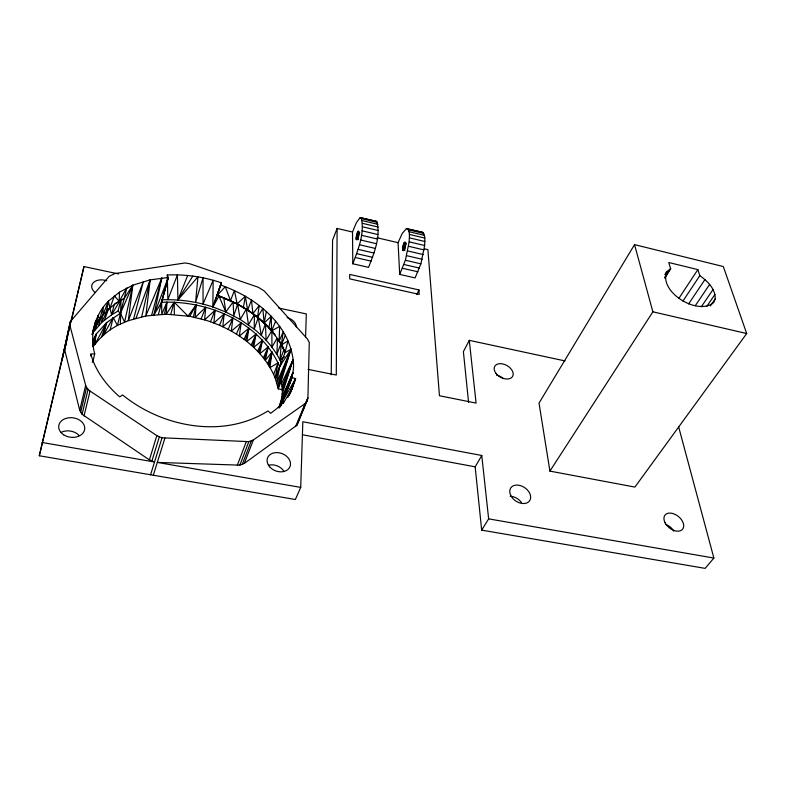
<?xml version="1.0" encoding="UTF-8"?>
<svg xmlns="http://www.w3.org/2000/svg" width="786" height="786" viewBox="0 0 786 786"><rect width="100%" height="100%" fill="white"/><g stroke="black" fill="none" stroke-linecap="round" stroke-linejoin="round"><path stroke-width="1.18" d="M352.511 232.027L356.392 222.625L360.135 217.624L376.671 221.416C381.151 236.478 374.038 253.19 368.546 267.358L352.796 263.782L352.511 232.027L337.115 228.431L336.29 375.05L308.073 369.391M402.54 249.958C402.255 248.14 404.053 239.337 405.753 242.648C406.067 244.466 404.22 253.338 402.54 249.958L404.888 250.508M162.515 299.82C179.532 299.161 196.667 301.657 212.849 306.943L221.406 282.832C204.055 276.898 185.624 274.147 167.28 275.002L168.263 277.517L150.165 279.865L132.805 285.2L120.484 313.231L106.641 322.565L96 334.355L93.072 346.724C100.176 337.106 109.401 329.02 120.356 324.097L121.015 300.154M331.24 374.794L332.576 240.162L337.115 228.431M273.302 332.232C258.663 314.891 238.355 302.777 217.28 295.3L221.406 282.832L220.561 285.013C243.483 293.06 265.177 306.569 279.659 326.406C286.9 336.103 291.449 347.628 293.139 359.585C295.624 376.307 286.232 390.789 280.749 405.851M220.561 285.013L217.28 295.3L237.637 304.202L254.438 314.665L254.192 329.118C265.491 338.373 275.464 349.711 281.467 363.132M282.105 396.979L292.981 372.682L278.942 408.081C281.673 399.583 283.874 390.554 281.044 381.574L291.026 349.22L284.954 352.737L275.208 378.086L278.244 388.883L283.019 389.817M120.356 324.097L128.285 320.708L132.805 285.2L119.443 292.186L119.207 301.392C106.867 308.977 96.423 320.433 92.355 334.551M352.796 263.782C358.161 249.486 365.117 232.911 361.079 217.712M300.714 487.399L157.308 462.414L239.848 465.145L244.289 463.445L296.951 425.216L307.886 398.659L309.281 342.421L307.297 338.854L264.234 291.007L258.378 287.283L189.898 263.791L185.064 262.956L114.795 273.587L109.116 276.377L70.259 321.739L61.573 362.002L39.3 455.762L295.369 499.503L300.714 487.399L302.836 421.748L481.769 455.487L488.646 518.868L481.671 530.137L705.14 568.376L713.875 558.06L678.573 426.621M305.577 337.047L306.324 313.928L278.765 308.073M298.287 421.709L298.316 420.893M277.497 338.697L276.878 354.378L281.201 342.951M356.087 239.16C355.93 237.421 357.659 228.539 359.094 231.713C359.271 233.452 357.502 242.402 356.087 239.16L358.318 239.681M275.709 379.471L279.659 366.531L291.026 349.22L276.81 382.811L279.659 366.531C260.991 323.665 211.68 301.873 166.937 302.168L166.229 314.194L145.803 315.992L128.285 320.708L143.416 281.506L133.669 318.802M424.637 245.497C424.637 241.214 425.845 235.879 422.77 232.371L406.401 228.618L402.216 233.452L398.06 242.678L399.691 274.412L415.106 277.91L420.893 263.831L424.637 245.497L409.152 241.862C409.182 237.588 410.449 232.332 407.512 228.746M284.581 356.795L280.042 359.959L281.113 344.17M205.726 307.238L204.635 319.882C234.424 328.823 263.114 348.522 275.208 378.086L278.077 362.837L269.873 367.642L271.976 352.059L265.295 360.41L268.183 346.891L259.861 353.729L262.465 340.279L253.681 347.402L256.02 334.04L246.814 341.507L248.897 328.234L239.327 336.064L241.164 322.908L231.29 331.142L232.911 318.104L222.772 326.78L224.197 313.86L213.861 323.017L215.109 310.224L204.635 319.882L189.799 316.326L166.229 314.194L174.197 302.217L188.001 316.09L196.127 304.909L195.174 317.406L205.726 307.238L201.137 318.841M92.375 362.415L92.62 360.126M92.63 340.898L96 334.355L94.9 344.396L106.641 322.565L103.654 334.885L113.204 317.573L117.409 325.473L126.821 287.922L119.207 301.392L114.825 303.583M136.037 318.173L150.165 279.865L145.803 315.992L161.837 277.998L153.948 314.813L161.562 302.384L168.263 277.517L153.948 314.813M399.691 274.412L405.38 260.254L409.152 241.862M102.494 315.422L101.551 322.584L92.493 333.185M283.638 347.677L281.309 345.074L288.01 340.819L284.954 352.737L281.309 345.074L283.235 331.702L279.138 341.33L284.306 349.986M275.306 335.033L264.116 323.036L257.533 317.22L259.223 305.567L252.895 313.663L246.313 309.163L240.231 319.45L254.192 329.118L258.27 317.603L252.895 313.663L251.481 300.046L247.629 309.998L237.156 303.858L217.28 295.3L225.268 286.713L230.495 300.557L234.434 290.584L237.156 303.858L245.301 296.253L247.629 309.998M243.405 307.355L245.301 296.253M106.631 311.148L108.37 301.235L119.443 292.186M267.446 326.19L264.116 323.036L266.336 311.541M269.215 366.296L271.976 352.059L267.643 363.643M164.431 314.174L166.937 302.168L161.326 302.394L161.847 300.006M252.895 313.663L264.116 323.036L271.19 316.306L268.783 327.752L271.887 330.484L271.917 347.157L276.977 338.461M39.3 455.762L64.413 348.738L79.72 410.351L82.088 414.31L149.409 459.889L154.537 462.011L42.12 442.479M92.375 334.404C94.3 322.024 99.38 310.136 108.37 301.235L109.971 308.073L106.965 309.684M93.789 330.169L95.804 320.708L96.344 324.805L98.073 315.422L99.626 319.44L97.729 320.6M70.259 321.739L62.025 360.135L67.085 338.835M64.531 350.684L69.934 325.542L69.807 323.596M70.74 322.427L71.261 320.03M118.548 273.931L83.964 266.562L71.575 319.912M193.395 316.984L196.127 304.909L189.799 316.326M141.706 316.729L150.165 279.865M79.72 410.351L85.654 385.366L69.934 325.542M67.95 333.883L64.865 346.872L65.857 345.162M68.52 331.525L69.64 326.799M70.2 324.431L83.964 266.562M80.634 412.404L86.588 387.429L85.654 385.366M92.895 361.452L94.713 353.867C92.552 346.115 92.198 337.941 93.308 329.992L92.257 334.512L95.804 320.708M82.088 414.31L88.081 389.355L86.588 387.429M84.014 415.981L90.046 391.045L88.081 389.355M107.79 309.576L101.551 322.584L111.681 314.754L114.108 304.811M110.178 329.855L113.204 317.573M109.647 307.375L111.681 314.754L118.047 311.079L120.789 300.065M158.408 314.42L168.263 277.517L161.326 302.394M92.915 345.683L96 334.355L92.453 345.899M268.468 364.959L271.976 352.059M151.688 315.019L161.837 277.998M245.497 340.426L248.897 328.234L244.122 339.385M170.749 314.204L174.197 302.217L174.364 314.469M252.493 346.243L256.02 334.04L251.235 345.123M99.626 319.44L103.212 307.208L102.897 315.157L108.37 301.235M92.63 345.781L96 334.355M96.658 323.282L94.595 330.199L100.51 317.239M258.81 352.501L262.465 340.279L257.68 351.303M149.409 459.889L156.827 435.611L90.046 391.045M151.865 461.156L159.332 436.898L156.827 435.611M150.578 474.773L162.054 437.773L248.838 441.644L253.347 439.973L305.165 403.552L307.473 400.506M264.381 359.123L268.183 346.891L263.398 357.866M153.329 475.166L164.883 438.205M282.184 394.208L293.139 359.585L281.457 383.774M98.584 325.512L101.502 316.394M281.457 404.711L282.547 401.41L295.575 378.636L292.028 377.545L279.904 407.04M278.048 387.636L291.026 349.22L277.507 385.219M104.725 319.814L108.576 308.574M282.262 390.524L293.139 359.585L282.027 386.712M101.532 336.978L106.641 322.565M221.406 282.832L212.849 306.943L225.818 312.013L240.231 319.45L237.637 304.202L233.756 315.785L233.128 301.942L225.818 312.013L218.989 296.076L217.28 295.3M109.971 308.073L114.412 295.841L119.207 301.392L124.149 298.601L132.805 285.2L124.561 322.093L120.484 313.231L118.047 311.079M283.147 403.582L292.461 387.803L295.575 378.636L289.219 394.523M282.203 388.618L293.139 359.585M237.274 465.351L246.224 441.82M273.656 374.401L278.077 362.837M239.848 465.145L248.838 441.644M280.042 359.959L283.972 349.691M278.244 388.883L281.044 381.574L281.565 381.662M279.826 407.01L292.981 372.682L280.111 403.493M280.926 405.645L282.547 401.41L280.789 405.723M242.216 464.497L251.245 441.015M289.228 395.181L295.575 378.636L289.061 395.496M244.289 463.445L253.347 439.973M281.231 404.81L282.547 401.41M187.667 275.483L177.921 299.987L177.42 274.864L167.86 299.653L167.28 275.002M280.838 405.478L292.028 377.545M210.471 321.729L215.109 310.224M290.663 392.273L292.461 387.803L290.093 393.324M715.181 298.906L713.688 302.6C697.762 316.11 658.383 291.93 666.813 271.494L670.674 268.861L668.768 262.524L697.86 269.588L699.815 275.65C707.38 281.074 715.565 288.835 715.181 298.906L710.338 305.97M219.51 325.266L224.197 313.86M281.309 345.074L285.328 335.308M288.894 395.319L289.818 393.088L287.804 397.461M295.565 426.621L305.165 403.552M299.663 417.651L301.018 414.409M302.816 410.076L305.066 404.672M305.97 402.511L307.316 399.268M228.186 329.413L232.911 318.104M307.916 397.844L296.951 425.216M236.419 334.138L241.164 322.908M280.514 342.411L271.583 330.935L275.67 321.258M166.937 302.168L161.759 314.262L161.67 302.374M416.806 294.534L418.948 289.926L349.701 274.412L349.731 278.883L419.252 294.386L418.948 289.926M282.911 403.542L283.962 401.341L276.544 408.848L270.679 413.308L267.957 410.94C223.253 439.119 161.955 427.093 122.645 394.985L119.718 396.861C106.582 385.513 95.499 371.012 90.822 354.093L94.713 353.867M565.046 360.931L469.281 340.348L463.386 351.666L468.574 402.373M218.989 296.076L212.849 306.943L213.153 280.258L203.053 304.064L203.034 277.812L195.576 302.345L197.925 276.849L177.921 299.987L192.806 276.083M481.671 530.137L475.176 466.825L481.769 455.487M111.681 314.754L120.435 300.016M254.438 314.665L248.415 324.785L246.313 309.163M634.538 244.633L539.029 403.11L549.905 471.109L634.911 487.084L746.7 333.529L723.317 266.542L634.538 244.633L652.881 311.806L549.905 471.109M257.533 317.22L262.858 308.495L264.116 323.036M664.838 274.589L666.813 271.494M664.818 277.262L670.085 269.018M664.75 278.126L670.674 268.861M279.659 366.531L280.926 364.586M678.976 298.238L697.86 269.588M682.936 301.087L699.815 275.65M688.615 303.946L704.934 279.561M695.256 305.734L709.64 284.424M271.19 316.306L271.583 330.935L271.887 330.484L266.12 340.259L265.442 323.832L261.296 335.317L258.27 317.603M701.338 306.736L713.069 289.494M706.693 306.53L714.965 294.426M271.583 330.935L279.659 326.406L279.138 341.33L278.342 339.405M119.924 300.38L124.149 298.601M376.671 221.416L360.135 217.624M422.77 232.371L406.401 228.618M488.646 518.868L713.875 558.06M302.561 434.786L475.176 466.825M356.785 253.701L372.623 257.327M403.955 264.509L419.449 268.065M355.36 257.523L371.159 261.129M402.432 268.262L417.906 271.799M358.151 249.388L374.008 253.033M405.38 260.254L420.893 263.831M356.264 237.028L358.495 237.549M402.668 247.836L405.006 248.386M356.127 238.187L358.357 238.708M402.55 248.985L404.898 249.535M360.509 239.976L376.366 243.67M407.747 250.96L423.271 254.566M652.881 311.806L746.7 333.529M359.408 244.751L375.276 248.415M406.667 255.676L422.19 259.272M362.022 230.809L377.85 234.523M357.542 232.184L359.772 232.705M403.955 243.051L406.303 243.601M377.113 237.775L398.06 242.678M424.469 248.857L427.898 249.653L439.453 395.741L476.08 403.09L469.281 340.348M357.158 233.255L359.379 233.776M403.552 244.112L405.89 244.652M361.383 235.269L377.231 238.973M408.582 246.293L424.096 249.919M356.805 234.483L359.025 235.004M403.179 245.311L405.527 245.861M356.5 235.771L358.721 236.281M402.884 246.588L405.222 247.128M362.474 223.332L378.223 227.056M409.378 234.424L424.784 238.06M362.395 226.771L378.184 230.495M409.418 237.853L424.862 241.489M361.806 218.724L377.447 222.438M408.396 229.787L423.713 233.413M362.277 220.62L377.978 224.334M409.034 231.693L424.391 235.338M159.332 436.898L162.054 437.773M521.462 502.5L519.585 500.358A11.309 8.047 34.4 0 0 510.242 496.251M223.794 297.874L225.818 312.013M90.822 354.093L91.107 356.451M287.106 317.554A10.798 7.339 19.9 0 1 296.263 326.976M666.027 524.488A11.181 7.29 39.2 0 1 673.838 531.149M496.467 375.119A10.179 6.681 29.6 0 1 503.354 378.646M95.263 292.598A11.584 7.742 11.5 0 1 93.288 282.675A11.584 7.742 11.5 0 1 106.709 280.74M61.2 432.31A12.93 9.796 6.8 0 1 79.081 435.464M268.429 465.263A11.928 9.236 20.8 0 1 284.021 471.462M496.015 373.399A10.267 6.661 29.5 0 0 512.393 376.749A10.267 6.661 29.5 0 0 502.618 363.908A10.267 6.661 29.5 0 0 496.015 373.399M665.094 522.798A11.279 7.271 38.9 0 0 682.228 529.626A11.279 7.271 38.9 0 0 674.142 513.965A11.279 7.271 38.9 0 0 665.094 522.798M510.507 494.895A11.417 8.037 34.2 0 0 528.467 501.999A11.417 8.037 34.2 0 0 521.658 486.033A11.417 8.037 34.2 0 0 510.507 494.895M270.246 467.454A12.055 9.226 21 0 0 290.024 466.609A12.055 9.226 21 0 0 276.132 452.598A12.055 9.226 21 0 0 270.246 467.454M63.578 434.746A13.067 9.796 7.3 0 0 84.593 429.745A13.067 9.796 7.3 0 0 67.007 418.093A13.067 9.796 7.3 0 0 63.578 434.746"/></g></svg>
